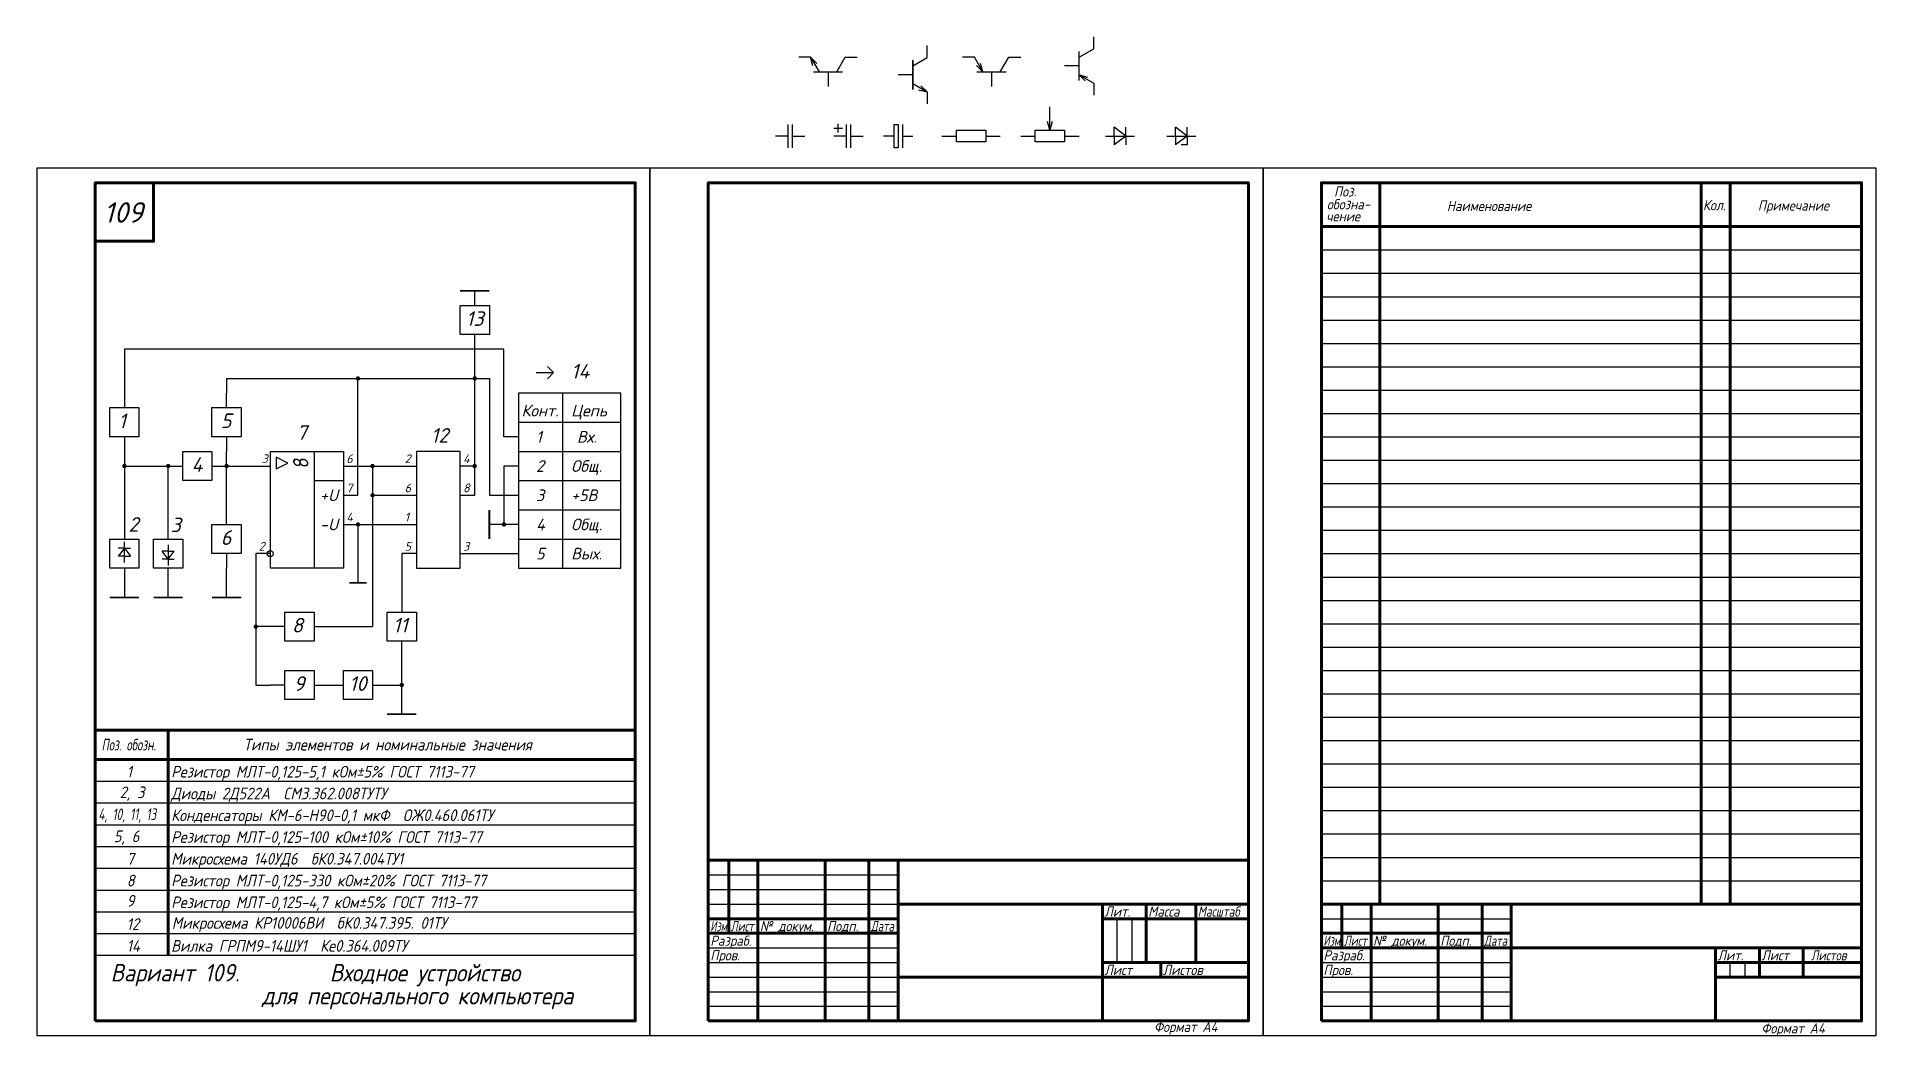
# Model space of a CAD drawing. Header units: millimetres. Extents: x -210 to 420, y 0 to 342.
import ezdxf

# ---------------------------------------------------------------- set-up
doc = ezdxf.new("R2010")
doc.units = ezdxf.units.MM
doc.header["$LTSCALE"] = 0.5
doc.layers.get('Defpoints').update_dxf_attribs({"color": 5})
doc.styles.get("Standard").update_dxf_attribs({"font": 'isocpeui.ttf', "width": 0.9})

# ---------------------------------------------------------------- blocks, each defined once
blk = doc.blocks.new('P2')
for p, q in [((-5, 0), (-10, 0)), ((-5, 5), (5, 5)), ((-5, -5), (-5, 5)), ((5, 5), (5, -5)), ((5, 0), (10, 0)), ((5, -5), (-5, -5))]:
    blk.add_line(p, q)
blk = doc.blocks.new('P1')
for p, q in [((-5, -5), (-5, 5)), ((-5, 5), (5, 5)), ((5, 5), (5, -5)), ((5, -5), (-5, -5))]:
    blk.add_line(p, q)
blk = doc.blocks.new('XP')
for p, q in [((0, 0), (6, 0)), ((6, 0), (3.88, 2.12)), ((3.88, -2.12), (6, 0))]:
    blk.add_line(p, q)
blk = doc.blocks.new('vd_1')
at = {"lineweight": -3}
for p, q in [((0, 0), (7, 0)), ((2.1, 0), (2.1, 2.1)), ((4.9, 0), (2.1, 2.1)), ((2.1, 0), (2.1, -2.1)), ((4.9, 0), (2.1, -2.1)), ((4.9, 0), (4.9, 2.1)), ((4.9, 0), (4.9, -2.1))]:
    blk.add_line(p, q, dxfattribs=at)
blk = doc.blocks.new('c')
at = {"lineweight": -3}
for p, q in [((4.25, 0), (0, 0)), ((4.25, 4), (4.25, -4)), ((5.75, 4), (5.75, -4)), ((5.75, 0), (10, 0))]:
    blk.add_line(p, q, dxfattribs=at)
blk = doc.blocks.new('c1')
at = {"lineweight": -3}
for p, q in [((0, 2.75), (3, 2.75)), ((4.25, 0), (0, 0)), ((1.5, 1.25), (1.5, 4.25)), ((4.25, 4), (4.25, -4)), ((5.75, 4), (5.75, -4)), ((5.75, 0), (10, 0))]:
    blk.add_line(p, q, dxfattribs=at)
blk = doc.blocks.new('c2')
at = {"lineweight": -3}
for p, q in [((3.5, 0), (0, 0)), ((3.5, 4), (3.5, -4)), ((3.5, 4), (5, 4)), ((5, 4), (5, -4)), ((6.5, 4), (6.5, -4)), ((6.5, 0), (10, 0)), ((5, -4), (3.5, -4))]:
    blk.add_line(p, q, dxfattribs=at)
blk = doc.blocks.new('r')
at = {"color": 7, "linetype": 'Continuous', "lineweight": 25}
for p, q in [((0, 0), (5, 0)), ((5, 0), (5, 2)), ((5, 2), (15, 2)), ((5, -2), (5, 0)), ((15, 2), (15, 0)), ((15, 0), (15, -2)), ((15, 0), (20, 0)), ((15, -2), (5, -2))]:
    blk.add_line(p, q, dxfattribs=at)
blk = doc.blocks.new('r1')
at = {"color": 7, "linetype": 'Continuous', "lineweight": -3}
for p, q in [((10, 2), (10, 10)), ((0, 0), (5, 0)), ((5, 0), (5, 2)), ((5, 2), (15, 2)), ((5, -2), (5, 0)), ((10, 2), (9.2, 5)), ((10.8, 5), (10, 2)), ((15, 2), (15, 0)), ((15, 0), (15, -2)), ((15, 0), (20, 0)), ((15, -2), (5, -2))]:
    blk.add_line(p, q, dxfattribs=at)
blk = doc.blocks.new('vd')
at = {"lineweight": -3}
for p, q in [((0, 0), (10, 0)), ((3, 0), (3, 3)), ((7, 0), (3, 3)), ((3, 0), (3, -3)), ((7, 0), (3, -3)), ((7, 0), (7, 3)), ((7, 0), (7, -3))]:
    blk.add_line(p, q, dxfattribs=at)
blk = doc.blocks.new('Vd1')
at = {"lineweight": -3}
for p, q in [((0, 0), (10, 0)), ((3, 0), (3, 3)), ((7, 0), (3, 3)), ((3, 0), (3, -3)), ((7, 0), (3, -3)), ((7, 0), (7, 3)), ((7, 0), (7, -3)), ((7, -3), (5, -3))]:
    blk.add_line(p, q, dxfattribs=at)
blk = doc.blocks.new('vt')
at = {"lineweight": -3}
for p, q in [((-6, 10), (-10, 10)), ((-3.85, 7.88), (-5.97, 10.01)), ((-5.2, 7.11), (-5.97, 10.01)), ((-5.97, 10.01), (-3.06, 4.96)), ((3, 5), (5.89, 10)), ((5.89, 10), (10, 10)), ((-5, 5), (5, 5)), ((0, 5), (0, 0))]:
    blk.add_line(p, q, dxfattribs=at)
blk = doc.blocks.new('vt_n')
at = {"lineweight": -3}
for p, q in [((10, 6), (10, 10)), ((10, 5.89), (10, 10)), ((5, 0), (0, 0)), ((5, 3), (10, 5.89)), ((5, 5), (5, -5)), ((5, -5), (5, 5)), ((5, 0), (5, -5)), ((5, 0), (5, -5)), ((5, -3.04), (9.94, -5.9)), ((7.04, -5.12), (9.94, -5.9)), ((7.82, -3.78), (9.94, -5.9)), ((10, -5.92), (10, -10)), ((10, -6), (10, -10))]:
    blk.add_line(p, q, dxfattribs=at)
blk = doc.blocks.new('vt1_p')
at = {"lineweight": -3}
for p, q in [((-5.89, 10), (-10, 10)), ((-3, 5), (-5.89, 10)), ((-3, 5), (-5.12, 7.12)), ((-3, 5), (-3.78, 7.9)), ((3, 5), (5.89, 10)), ((5.89, 10), (10, 10)), ((-5, 5), (5, 5)), ((0, 5), (0, 0))]:
    blk.add_line(p, q, dxfattribs=at)
blk = doc.blocks.new('vt1')
at = {"lineweight": -3}
for p, q in [((10, 5.89), (10, 10)), ((5, 0), (0, 0)), ((5, 3), (10, 5.89)), ((5, -5), (5, 5)), ((5, -3), (10, -5.89)), ((5, -3), (7.9, -3.78)), ((5, -3), (7.12, -5.12)), ((10, -5.89), (10, -10))]:
    blk.add_line(p, q, dxfattribs=at)

msp = doc.modelspace()

# ---------------------------------------------------------------- linework, layer by layer
at = {"color": 7, "linetype": 'Continuous'}
for p, q in [((230, 292), (230, 277)), ((250, 292), (320, 292)), ((383, 292), (393, 292)), ((155, 45), (155, 40)), ((320, 45), (383, 45)), ((230, 35), (295, 35)), ((230, 30), (295, 30)), ((365, 30), (365, 25)), ((370, 20), (370, 25)), ((375, 25), (375, 20)), ((230, 5), (415, 5))]:
    msp.add_line(p, q, dxfattribs=at)
at = {"color": 7, "linetype": 'Continuous', "lineweight": 60}
for p, q in [((250, 292), (250, 45)), ((360, 45), (360, 292)), ((370, 292), (370, 45)), ((230, 277), (415, 277)), ((230, 277), (415, 277)), ((-190, 104.55), (-5, 104.55)), ((-165, 104.55), (-165, 27.45)), ((-190, 94.55), (-5, 94.55)), ((205, 60), (20, 60)), ((20, 5), (20, 60)), ((27, 60), (27, 35)), ((37, 5), (37, 60)), ((60, 60), (60, 5)), ((75, 5), (75, 60)), ((85, 60), (85, 5)), ((85, 45), (205, 45)), ((155, 5), (155, 45)), ((170, 45), (170, 25)), ((187, 25), (187, 45)), ((415, 45), (230, 45)), ((237, 45), (237, 30)), ((247, 5), (247, 45)), ((270, 45), (270, 5)), ((285, 5), (285, 45)), ((295, 45), (295, 5)), ((20, 40), (85, 40)), ((155, 40), (205, 40)), ((20, 35), (85, 35)), ((230, 35), (295, 35)), ((230, 30), (295, 30)), ((295, 30), (415, 30)), ((365, 5), (365, 30)), ((380, 30), (380, 20)), ((395, 20), (395, 30)), ((85, 20), (205, 20)), ((155, 25), (205, 25)), ((175, 20), (175, 25)), ((365, 25), (415, 25)), ((365, 20), (415, 20)), ((365, 5), (415, 5))]:
    msp.add_line(p, q, dxfattribs=at)
at = {"color": 7, "linetype": 'Continuous', "lineweight": -3}
for p, q in [((230, 269), (415, 269)), ((230, 261), (415, 261)), ((230, 253), (415, 253)), ((230, 245), (415, 245)), ((230, 237), (415, 237)), ((230, 229), (415, 229)), ((230, 221), (415, 221)), ((230, 213), (415, 213)), ((230, 205), (415, 205)), ((230, 197), (415, 197)), ((230, 189), (415, 189)), ((230, 181), (415, 181)), ((230, 173), (415, 173)), ((230, 165), (415, 165)), ((230, 157), (415, 157)), ((230, 149), (415, 149)), ((230, 141), (415, 141)), ((230, 133), (415, 133)), ((230, 125), (415, 125)), ((230, 117), (415, 117)), ((230, 109), (415, 109)), ((230, 101), (415, 101)), ((230, 93), (415, 93)), ((230, 85), (415, 85)), ((230, 77), (415, 77)), ((230, 69), (415, 69)), ((230, 61), (415, 61)), ((20, 55), (85, 55)), ((230, 53), (415, 53)), ((20, 50), (85, 50)), ((20, 45), (85, 45)), ((160, 25), (160, 40)), ((165, 40), (165, 25)), ((230, 40), (295, 40)), ((20, 30), (85, 30)), ((20, 25), (85, 25)), ((20, 20), (85, 20)), ((230, 25), (295, 25)), ((230, 20), (295, 20)), ((20, 15), (85, 15)), ((230, 15), (295, 15)), ((20, 10), (85, 10)), ((230, 10), (295, 10))]:
    msp.add_line(p, q, dxfattribs=at)
at = {"color": 7, "linetype": 'Continuous', "lineweight": 25}
for p, q in [((-60, 250), (-60, 255)), ((-60, 185), (-60, 240)), ((-50, 235), (-180, 235)), ((-180, 235), (-180, 215)), ((-50, 205), (-50, 235)), ((-145, 225), (-55, 225)), ((-145, 225), (-145, 220)), ((-100, 185), (-100, 225)), ((-55, 225), (-55, 185)), ((-10, 220), (-45, 220)), ((-45, 220), (-45, 160)), ((-30, 220), (-30, 160)), ((-10, 160), (-10, 220)), ((-45, 210), (-10, 210)), ((-180, 205), (-180, 170)), ((-45, 205), (-50, 205)), ((-145, 180), (-145, 200)), ((-130, 160), (-130, 200)), ((-130, 200), (-105, 200)), ((-128, 198), (-128, 194)), ((-124, 196), (-128, 198)), ((-128, 194), (-124, 196)), ((-115, 200), (-115, 160)), ((-105, 200), (-105, 160)), ((-65, 200), (-80, 200)), ((-80, 200), (-80, 160)), ((-65, 160), (-65, 200)), ((-45, 200), (-10, 200)), ((-180, 195), (-160, 195)), ((-165, 170), (-165, 195)), ((-150, 195), (-130, 195)), ((-115, 190), (-105, 190)), ((-105, 195), (-80, 195)), ((-95, 195), (-95, 140)), ((-60, 195), (-65, 195)), ((-45, 195), (-50, 195)), ((-50, 195), (-50, 175)), ((-45, 190), (-10, 190)), ((-105, 185), (-100, 185)), ((-95, 185), (-80, 185)), ((-65, 185), (-60, 185)), ((-55, 185), (-45, 185)), ((-45, 180), (-10, 180)), ((-105, 175), (-80, 175)), ((-100, 175), (-100, 155)), ((-45, 175), (-55, 175)), ((-130, 165), (-135, 165)), ((-135, 165), (-135, 120)), ((-80, 165), (-85, 165)), ((-85, 165), (-85, 145)), ((-65, 165), (-45, 165)), ((-45, 170), (-10, 170)), ((-180, 160), (-180, 150)), ((-165, 150), (-165, 160)), ((-145, 150), (-145, 160)), ((-105, 160), (-130, 160)), ((-80, 160), (-65, 160)), ((-45, 160), (-10, 160)), ((-130, 140), (-135, 140)), ((-110, 140), (-95, 140)), ((-85, 110), (-85, 135)), ((-135, 120), (-130, 120)), ((-110, 120), (-105, 120)), ((-95, 120), (-85, 120))]:
    msp.add_line(p, q, dxfattribs=at)
at = {"lineweight": 30}
for p, q in [((-190, 87.09), (-5, 87.09)), ((-190, 79.64), (-5, 79.64)), ((-190, 72.18), (-5, 72.18)), ((-190, 64.73), (-5, 64.73)), ((-190, 57.27), (-5, 57.27)), ((-190, 49.82), (-5, 49.82)), ((-190, 42.36), (-5, 42.36)), ((-190, 34.91), (-5, 34.91)), ((-190, 27.45), (-5, 27.45))]:
    msp.add_line(p, q, dxfattribs=at)
at = {"color": 7, "linetype": 'Continuous', "lineweight": 60}
for points in [[(-190, 5), (-5, 5), (-5, 292), (-190, 292)], [(-190, 292), (-170, 292), (-170, 272), (-190, 272)], [(20, 5), (205, 5), (205, 292), (20, 292)], [(230, 5), (415, 5), (415, 292), (230, 292)]]:
    msp.add_lwpolyline(points, close=True, dxfattribs=at)
at = {"color": 7, "linetype": 'Continuous', "lineweight": 60, "const_width": 0.6}
for points in [[(-65, 255), (-55, 255)], [(-55, 180), (-55, 170)], [(-103, 155), (-97, 155)], [(-185, 150), (-175, 150)], [(-170, 150), (-160, 150)], [(-150, 150), (-140, 150)], [(-90, 110), (-80, 110)]]:
    msp.add_lwpolyline(points, dxfattribs=at)
at = {"const_width": 0.75}
for points in [[(-100.37, 225, 1), (-99.62, 225, 1)], [(-60.36, 225, 1), (-59.61, 225, 1)], [(-180.37, 195, 1), (-179.62, 195, 1)], [(-165.37, 195, 1), (-164.62, 195, 1)], [(-145.37, 195, 1), (-144.62, 195, 1)], [(-95.37, 195, 1), (-94.62, 195, 1)], [(-60.4, 195, 1), (-59.65, 195, 1)], [(-95.36, 185, 1), (-94.61, 185, 1)], [(-100.36, 175, 1), (-99.61, 175, 1)], [(-50.37, 175, 1), (-49.62, 175, 1)], [(-135.37, 140, 1), (-134.62, 140, 1)], [(-85.37, 120, 1), (-84.62, 120, 1)]]:
    msp.add_lwpolyline(points, format="xyb", close=True, dxfattribs=at)
at = {"color": 7, "linetype": 'Continuous', "lineweight": 25}
msp.add_circle((-130.02, 164.99), 1, dxfattribs=at)
at = {"layer": 'Defpoints'}
for points in [[(-210, 0), (0, 0), (0, 297), (-210, 297)], [(0, 0), (210, 0), (210, 297), (0, 297)], [(210, 0), (420, 0), (420, 297), (210, 297)]]:
    msp.add_lwpolyline(points, close=True, dxfattribs=at)

# ---------------------------------------------------------------- block references
for name, p in [('vt1', (142, 332)), ('vt', (61, 325)), ('vt_n', (85, 329)), ('vt1_p', (117, 325)), ('r1', (127, 308)), ('c', (43, 308)), ('c1', (63, 308)), ('c2', (80, 308)), ('r', (100, 308)), ('vd', (156, 308)), ('Vd1', (177, 308))]:
    msp.add_blockref(name, p)
at = {"color": 7, "linetype": 'Continuous', "lineweight": 25}
for name, p in [('P1', (-60, 245)), ('XP', (-39, 227)), ('P1', (-180, 210)), ('P1', (-155, 195)), ('P1', (-180, 165)), ('P1', (-165, 165)), ('P2', (-120, 140)), ('P1', (-85, 140)), ('P2', (-120, 120)), ('P1', (-100, 120))]:
    msp.add_blockref(name, p, dxfattribs=at)
at = {"color": 7, "linetype": 'Continuous', "lineweight": 25, "rotation": 90}
for p in [(-145, 210), (-145, 170)]:
    msp.add_blockref('P2', p, dxfattribs=at)
for p, rotation in [((-180, 162), 90), ((-165, 168), 270)]:
    msp.add_blockref('vd_1', p, dxfattribs=dict(rotation=rotation))

# ---------------------------------------------------------------- texts
at = {"color": 7, "linetype": 'Continuous', "lineweight": -3}
for s, width, p in [('Поз.', 0.9, (234.3, 287.28)), ('обозна-', 0.9, (231.87, 282.9)), ('Наименование', 0.9, (272.95, 282.33)), ('Кол.', 0.9, (360.67, 282.59)), ('Примечание', 0.9, (379.48, 282.48)), ('чение', 0.9, (231.66, 278.8)), ('Лит.', 0.9, (155.67, 40.7)), ('Масса', 0.9, (170.67, 40.7)), ('Масштаб', 0.8, (187.67, 40.7)), ('Изм.', 0.7, (20.67, 35.7)), ('Лист', 0.75, (27.67, 35.7)), ('№ докум.', 0.9, (37.67, 35.7)), ('Подп.', 0.9, (60.67, 35.7)), ('Дата', 0.75, (75.67, 35.7)), ('Разраб.', 0.9, (20.67, 30.7)), ('Изм.', 0.7, (230.67, 30.7)), ('Лист', 0.75, (237.67, 30.7)), ('№ докум.', 0.9, (247.67, 30.7)), ('Подп.', 0.9, (270.67, 30.7)), ('Дата', 0.75, (285.67, 30.7)), ('Пров.', 0.9, (20.67, 25.7)), ('Разраб.', 0.9, (230.67, 25.7)), ('Лит.', 0.9, (365.67, 25.7)), ('Лист', 0.9, (380.67, 25.7)), ('Листов', 0.8, (397.67, 25.7)), ('Лист', 0.9, (155.67, 20.7)), ('Листов', 0.9, (175.67, 20.7)), ('Пров.', 0.9, (230.67, 20.7))]:
    msp.add_text(s, height=3.5, dxfattribs=dict(at, width=width)).set_placement(p)
at = {"color": 7, "linetype": 'Continuous', "lineweight": 40}
for s, height, p in [('109', 7, (-187.08, 278.35)), ('2', 5, (-178.58, 172.5)), ('3', 5, (-164.18, 172.35))]:
    msp.add_text(s, height=height, dxfattribs=at).set_placement(p)
at = {"color": 7, "linetype": 'Continuous', "lineweight": 25}
for s, height, p in [('13', 5, (-63, 243)), ('14', 5, (-27, 225)), ('Конт.', 4, (-44, 212)), ('Цепь', 4, (-27, 212)), ('1', 5, (-182, 208)), ('5', 5, (-147, 208)), ('7', 5, (-121, 204)), ('12', 5, (-75, 203)), ('1', 4, (-39, 203)), ('Вх.', 4, (-25, 203)), ('4', 5, (-157, 193)), ('3', 3, (-133, 196)), ('6', 3, (-104, 196)), ('2', 3, (-84, 196)), ('4', 3, (-64, 196)), ('2', 4, (-39, 193)), ('Общ.', 4, (-27, 193)), ('8', 3, (-64, 186)), ('+U', 4, (-113, 183)), ('7', 3, (-104, 186)), ('6', 3, (-84, 186)), ('3', 4, (-39, 183)), ('+5B', 4, (-27, 183)), ('-U', 4, (-113, 173)), ('4', 3, (-104, 176)), ('1', 3, (-84, 176)), ('4', 4, (-39, 173)), ('Общ.', 4, (-27, 173)), ('6', 5, (-147, 168)), ('2', 3, (-134, 166)), ('5', 3, (-84, 166)), ('3', 3, (-64, 166)), ('5', 4, (-39, 163)), ('Вых.', 4, (-27, 163)), ('8', 5, (-122.61, 138)), ('11', 5, (-88, 138)), ('9', 5, (-122, 118)), ('10', 5, (-103, 118))]:
    msp.add_text(s, height=height, dxfattribs=at).set_placement(p)
msp.add_text('8', height=5, rotation=103.29104, dxfattribs=at).set_placement((-116.57, 194.32))
for s, width, p in [('Поз. обозн.', 0.7, (-187.82, 97.59)), ('Типы элементов и номинальные значения', 0.9, (-139.2, 97.59)), ('1', 0.9, (-179.2, 88.32)), ('Резистор МЛТ-0,125-5,1 кОм%%p5% ГОСТ 7113-77', 0.9, (-163.97, 88.32)), ('2, 3', 0.9, (-181.62, 81.27)), ('Диоды 2Д522А  СМ3.362.008ТУТУ', 0.9, (-163.97, 80.87)), ('4, 10, 11, 13', 0.7, (-188.91, 73.77)), ('Конденсаторы КМ-6-Н90-0,1 мкФ  ОЖ0.460.061ТУ', 0.9, (-163.97, 73.42)), ('5, 6', 0.9, (-183.63, 66.2)), ('Резистор МЛТ-0,125-100 кОм%%p10% ГОСТ 7113-77', 0.9, (-163.97, 65.96)), ('7', 0.9, (-179.2, 58.51)), ('Микросхема 140УД6  бК0.347.004ТУ1', 0.9, (-163.97, 58.51)), ('8', 0.9, (-179.2, 51.05)), ('Резистор МЛТ-0,125-330 кОм%%p20% ГОСТ 7113-77', 0.9, (-163.97, 51.05)), ('9', 0.9, (-179.2, 44.12)), ('Резистор МЛТ-0,125-4,7 кОм%%p5% ГОСТ 7113-77', 0.9, (-163.97, 43.6)), ('12', 0.9, (-179.2, 36.14)), ('Микросхема КР10006ВИ  бК0.347.395. 01ТУ', 0.9, (-163.76, 36.54)), ('14', 0.9, (-179.2, 28.69)), ('Вилка ГРПМ9-14ШУ1  Ке0.364.009ТУ', 0.9, (-163.97, 28.69))]:
    msp.add_text(s, height=4, dxfattribs=dict(width=width)).set_placement(p)
at = {"color": 7, "linetype": 'Continuous', "lineweight": 40, "width": 0.9}
for s, p in [('Вариант 109.         Входное устройство ', (-184.7, 18.49)), ('для персонального компьютера', (-132.89, 10.62))]:
    msp.add_text(s, height=6, dxfattribs=at).set_placement(p)
at = {"color": 7, "linetype": 'Continuous', "lineweight": 70, "width": 0.9}
msp.add_text('Формат А4', height=3.5, dxfattribs=at).set_placement((172.66, 1.2))
at = {"lineweight": -3, "width": 0.9}
msp.add_text('Формат А4', height=3.5, dxfattribs=at).set_placement((380.67, 0.7))

doc.saveas('drawing.dxf')
